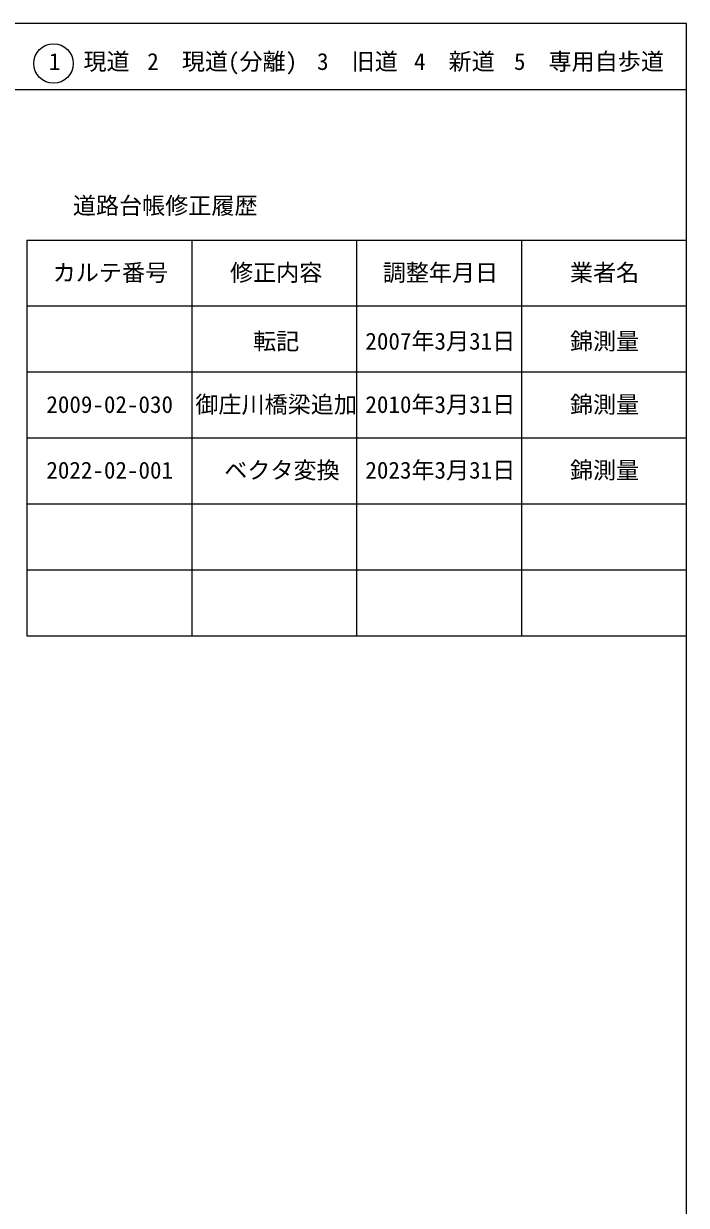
# Model space of a CAD drawing. Units: millimetres, scale not verified. Extents: x 32205 to 672205, y -56803 to 303197.
# Drawn here: x 571705 to 672205, y 124046 to 303197 of the extents above; entities that cross this region are included whole.
import ezdxf
from ezdxf.enums import TextEntityAlignment as Align

# ---------------------------------------------------------------- set-up
doc = ezdxf.new("R2010")
doc.units = ezdxf.units.MM
doc.header["$LTSCALE"] = 1000
for name, color, linetype, lineweight in [('M-TTL', 2, 'Continuous', 13), ('M-TTL-FRAM', 2, 'Continuous', 13), ('M-TTL-LINE', 7, 'Continuous', 13), ('M-TTL-TXT', 7, 'Continuous', 13)]:
    doc.layers.add(name, color=color, linetype=linetype, lineweight=lineweight)
doc.styles.add('ＭＳ ゴシック', font='')
doc.styles.get('ＭＳ ゴシック').set_extended_font_data('MS Gothic')

msp = doc.modelspace()

# ---------------------------------------------------------------- linework, layer by layer
at = {"layer": 'M-TTL'}
for p, q in [((672205, 303197), (32205, 303197)), ((672205, -56803), (672205, 303197))]:
    msp.add_line(p, q, dxfattribs=at)
at = {"layer": 'M-TTL-FRAM'}
for p, q in [((572205, 270393), (572205, 210393)), ((572205, 270393), (672205, 270393)), ((572205, 210393), (672205, 210393))]:
    msp.add_line(p, q, dxfattribs=at)
at = {"layer": 'M-TTL-LINE'}
for p, q in [((32205, 293197), (672205, 293197)), ((597205, 270393), (597205, 210393)), ((622205, 270393), (622205, 210393)), ((647205, 270393), (647205, 210393)), ((572205, 260393), (672205, 260393)), ((572205, 250393), (672205, 250393)), ((572205, 240393), (672205, 240393)), ((572205, 230393), (672205, 230393)), ((572205, 220393), (672205, 220393))]:
    msp.add_line(p, q, dxfattribs=at)
at = {"layer": 'M-TTL-TXT'}
msp.add_circle((576236, 297155), 3000, dxfattribs=at)

# ---------------------------------------------------------------- texts
at = {"layer": 'M-TTL-TXT', "style": 'ＭＳ ゴシック'}
for s, p in [('1\u3000現道', (575528, 295405)), ('2\u3000現道(分離)', (590449, 295405)), ('3\u3000旧道', (616201, 295405)), ('4\u3000新道', (630904, 295405)), ('5\u3000専用自歩道', (646058, 295405)), ('道路台帳修正履歴', (579173, 273560)), ('カルテ番号', (576117, 263404)), ('修正内容', (603001, 263404)), ('調整年月日', (626158, 263404)), ('業者名', (654546, 263404)), ('転記', (606501, 253005)), ('2007年3月31日', (623533, 253005)), ('錦測量', (654546, 253005)), ('2009-02-030', (575154, 243405)), ('御庄川橋梁追加', (597751, 243405)), ('2010年3月31日', (623533, 243405)), ('錦測量', (654546, 243405)), ('2022-02-001', (575154, 233450)), ('ベクタ変換', (602126, 233450)), ('2023年3月31日', (623533, 233450)), ('錦測量', (654546, 233450))]:
    msp.add_text(s, height=2566, dxfattribs=at).set_placement(p, align=Align.BOTTOM_LEFT)

doc.saveas('drawing.dxf')
